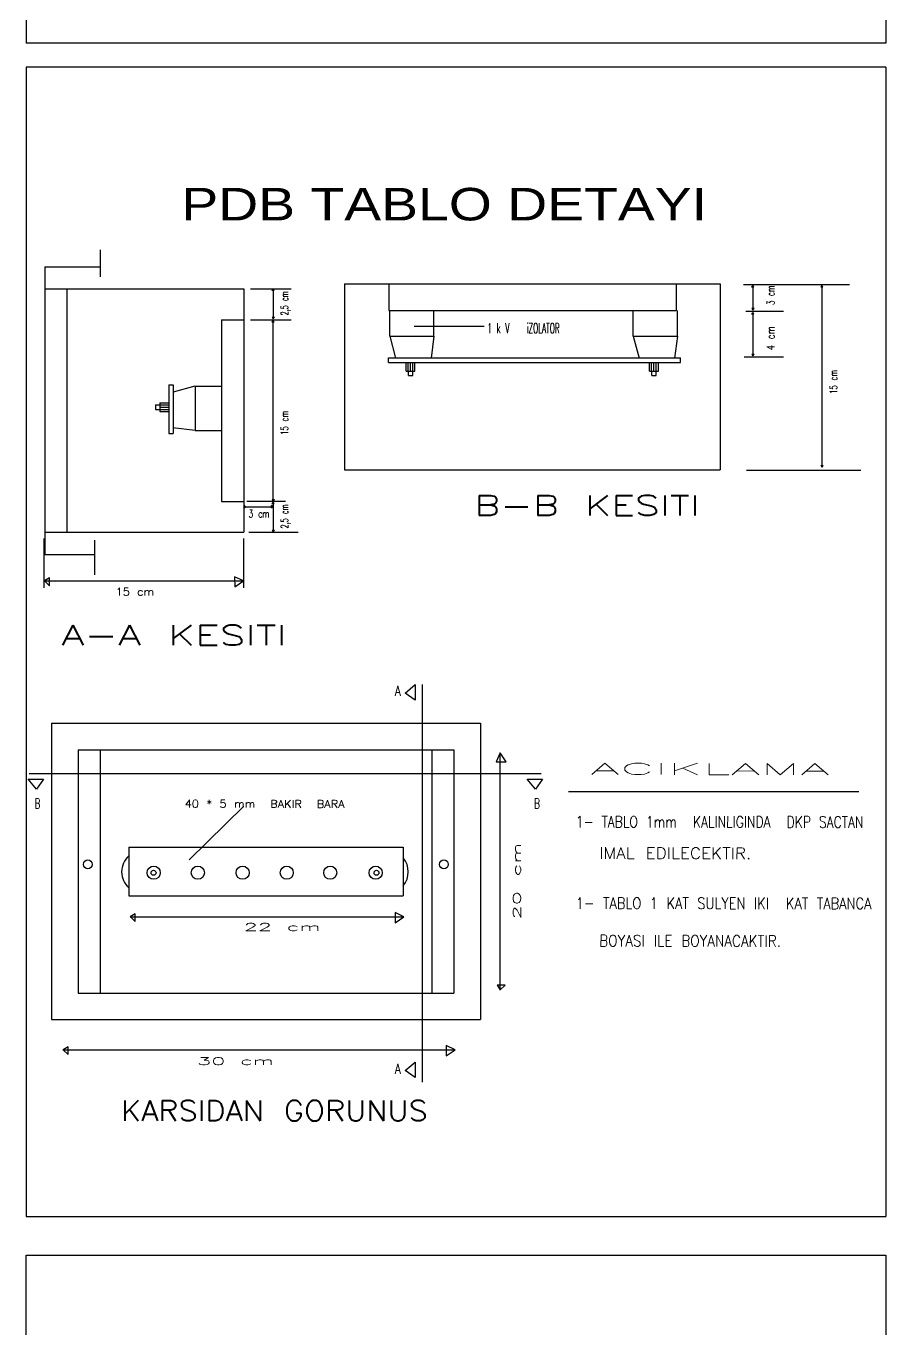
# Model space of a CAD drawing. Header units: metres. Extents: x 134072 to 172200, y 35728 to 38066.
# Drawn here: x 136966 to 137432, y 36329 to 37034 of the extents above; entities that cross this region are included whole.
import ezdxf
from ezdxf.enums import TextEntityAlignment as Align

# ---------------------------------------------------------------- set-up
doc = ezdxf.new("R2010")
doc.units = ezdxf.units.M
doc.layers.add('E-YAZI', color=7, linetype='Continuous', lineweight=30)
doc.styles.add('elektrik_02', font='arial.ttf', dxfattribs={"height": 10})
doc.styles.get("Standard").update_dxf_attribs({"font": 'txt.shx'})

msp = doc.modelspace()

# ---------------------------------------------------------------- linework, layer by layer
at = {"layer": 'E-YAZI', "color": 7}
for p, q in [((136966.44, 37650.62, 127785.85), (136966.44, 37024.47, 127785.85)), ((137431.98, 37650.62, 127785.85), (137431.98, 37024.47, 127785.85)), ((137431.98, 37024.47, 127785.85), (136966.44, 37024.47, 127785.85)), ((136966.44, 37011.35, 127785.85), (136966.44, 36389.62, 127785.85)), ((137431.98, 37011.35, 127785.85), (136966.44, 37011.35, 127785.85)), ((137431.98, 37011.35, 127785.85), (137431.98, 36389.62, 127785.85)), ((137431.98, 37011.35, 127785.85), (137431.98, 36389.62, 127785.85)), ((137006.46, 36912.57, 127785.85), (137006.46, 36898.07, 127785.85)), ((136976.5, 36903.39, 127785.85), (136976.5, 36747.78, 127785.85)), ((136976.5, 36903.39, 127785.85), (137006.46, 36903.39, 127785.85)), ((136976.5, 36891.42, 127785.85), (137084.23, 36891.42, 127785.85)), ((136988.47, 36891.42, 127785.85), (136988.47, 36759.75, 127785.85)), ((137084.23, 36891.42, 127785.85), (137084.23, 36759.75, 127785.85)), ((137087.94, 36891.41, 127785.85), (137109.88, 36891.41, 127785.85)), ((137100.11, 36891.49, 127785.85), (137099.5, 36890.55, 127785.85)), ((137100.72, 36890.55, 127785.85), (137100.11, 36891.49, 127785.85)), ((137138.79, 36894.13, 127785.85), (137138.79, 36793.59, 127785.85)), ((137138.79, 36894.13, 127785.85), (137342.28, 36894.13, 127785.85)), ((137162.73, 36894.13, 127785.85), (137162.73, 36879.77, 127785.85)), ((137318.34, 36894.13, 127785.85), (137318.34, 36879.77, 127785.85)), ((137342.28, 36894.13, 127785.85), (137342.28, 36793.59, 127785.85)), ((137354.9, 36893.85, 127785.85), (137412.32, 36893.85, 127785.85)), ((137359.82, 36893.42, 127785.85), (137359.2, 36892.47, 127785.85)), ((137360.43, 36892.47, 127785.85), (137359.2, 36892.47, 127785.85)), ((137360.43, 36892.47, 127785.85), (137359.82, 36893.42, 127785.85)), ((137359.87, 36892.47, 127785.85), (137359.87, 36880.95, 127785.85)), ((137397.27, 36893.42, 127785.85), (137396.65, 36892.47, 127785.85)), ((137397.88, 36892.47, 127785.85), (137396.65, 36892.47, 127785.85)), ((137397.88, 36892.47, 127785.85), (137397.27, 36893.42, 127785.85)), ((137397.32, 36892.47, 127785.85), (137397.32, 36795.92, 127785.85)), ((137100.72, 36890.55, 127785.85), (137099.5, 36890.55, 127785.85)), ((137100.17, 36890.55, 127785.85), (137100.17, 36876.23, 127785.85)), ((137162.73, 36879.77, 127785.85), (137318.34, 36879.77, 127785.85)), ((137163.32, 36865.91, 127785.85), (137163.32, 36879.79, 127785.85)), ((137187.26, 36865.91, 127785.85), (137187.26, 36879.79, 127785.85)), ((137295.09, 36865.91, 127785.85), (137295.09, 36879.79, 127785.85)), ((137319.03, 36865.91, 127785.85), (137319.03, 36879.79, 127785.85)), ((137356.07, 36879.45, 127785.85), (137376.53, 36879.45, 127785.85)), ((137359.82, 36878.73, 127785.85), (137359.2, 36877.78, 127785.85)), ((137360.43, 36877.78, 127785.85), (137359.2, 36877.78, 127785.85)), ((137359.32, 36880.96, 127785.85), (137360.55, 36880.96, 127785.85)), ((137359.32, 36880.96, 127785.85), (137359.93, 36880.02, 127785.85)), ((137360.43, 36877.78, 127785.85), (137359.82, 36878.73, 127785.85)), ((137359.87, 36877.78, 127785.85), (137359.87, 36856.15, 127785.85)), ((137359.93, 36880.02, 127785.85), (137360.55, 36880.96, 127785.85)), ((137072.26, 36874.67, 127785.85), (137072.26, 36776.51, 127785.85)), ((137072.26, 36874.67, 127785.85), (137084.23, 36874.67, 127785.85)), ((137087.94, 36874.63, 127785.85), (137109.88, 36874.63, 127785.85)), ((137100.07, 36874.42, 127785.85), (137099.46, 36873.47, 127785.85)), ((137100.68, 36873.47, 127785.85), (137099.46, 36873.47, 127785.85)), ((137099.62, 36876.24, 127785.85), (137100.84, 36876.24, 127785.85)), ((137099.62, 36876.24, 127785.85), (137100.23, 36875.3, 127785.85)), ((137100.68, 36873.47, 127785.85), (137100.07, 36874.42, 127785.85)), ((137100.15, 36777.5, 127785.85), (137100.15, 36873.47, 127785.85)), ((137100.23, 36875.3, 127785.85), (137100.84, 36876.24, 127785.85)), ((137214.42, 36871.15, 127785.85), (137176.49, 36871.15, 127785.85)), ((137163.32, 36865.91, 127785.85), (137187.26, 36865.91, 127785.85)), ((137163.34, 36865.89, 127785.85), (137166.5, 36854, 127785.85)), ((137187.26, 36865.92, 127785.85), (137185.81, 36853.89, 127785.85)), ((137295.09, 36865.91, 127785.85), (137319.03, 36865.91, 127785.85)), ((137295.11, 36865.89, 127785.85), (137298.27, 36854, 127785.85)), ((137319.04, 36865.92, 127785.85), (137317.58, 36853.89, 127785.85)), ((137359.32, 36856.17, 127785.85), (137360.55, 36856.17, 127785.85)), ((137359.32, 36856.17, 127785.85), (137359.93, 36855.22, 127785.85)), ((137359.93, 36855.22, 127785.85), (137360.55, 36856.17, 127785.85)), ((137162.61, 36851.67, 127785.85), (137162.61, 36854.07, 127785.85)), ((137162.61, 36854.07, 127785.85), (137320.71, 36854.07, 127785.85)), ((137162.61, 36851.67, 127785.85), (137320.71, 36851.67, 127785.85)), ((137172.18, 36846.89, 127785.85), (137172.18, 36851.74, 127785.85)), ((137173.33, 36846.89, 127785.85), (137173.33, 36851.74, 127785.85)), ((137174.58, 36846.89, 127785.85), (137174.58, 36851.74, 127785.85)), ((137175.82, 36846.89, 127785.85), (137175.82, 36851.74, 127785.85)), ((137176.97, 36846.89, 127785.85), (137176.97, 36851.74, 127785.85)), ((137303.95, 36846.89, 127785.85), (137303.95, 36851.74, 127785.85)), ((137305.11, 36846.89, 127785.85), (137305.11, 36851.74, 127785.85)), ((137306.35, 36846.89, 127785.85), (137306.35, 36851.74, 127785.85)), ((137307.59, 36846.89, 127785.85), (137307.59, 36851.74, 127785.85)), ((137308.74, 36846.89, 127785.85), (137308.74, 36851.74, 127785.85)), ((137320.71, 36851.67, 127785.85), (137320.71, 36854.07, 127785.85)), ((137355.22, 36854.63, 127785.85), (137376.53, 36854.63, 127785.85)), ((137172.18, 36846.89, 127785.85), (137176.97, 36846.89, 127785.85)), ((137173.43, 36844.57, 127785.85), (137173.43, 36846.87, 127785.85)), ((137173.43, 36844.57, 127785.85), (137175.82, 36844.57, 127785.85)), ((137175.82, 36844.57, 127785.85), (137175.82, 36846.87, 127785.85)), ((137303.95, 36846.89, 127785.85), (137308.74, 36846.89, 127785.85)), ((137305.2, 36844.57, 127785.85), (137305.2, 36846.87, 127785.85)), ((137305.2, 36844.57, 127785.85), (137307.59, 36844.57, 127785.85)), ((137307.59, 36844.57, 127785.85), (137307.59, 36846.87, 127785.85)), ((137043.65, 36839.47, 127785.85), (137043.65, 36813.14, 127785.85)), ((137043.65, 36839.47, 127785.85), (137046.05, 36839.47, 127785.85)), ((137057.87, 36838.74, 127785.85), (137045.98, 36835.58, 127785.85)), ((137046.05, 36839.47, 127785.85), (137046.05, 36813.14, 127785.85)), ((137057.89, 36838.76, 127785.85), (137057.89, 36814.82, 127785.85)), ((137057.89, 36838.76, 127785.85), (137071.77, 36838.76, 127785.85)), ((137036.55, 36828.65, 127785.85), (137036.55, 36826.26, 127785.85)), ((137036.55, 36828.65, 127785.85), (137038.85, 36828.65, 127785.85)), ((137038.86, 36829.89, 127785.85), (137043.72, 36829.89, 127785.85)), ((137038.86, 36829.89, 127785.85), (137038.86, 36825.11, 127785.85)), ((137038.86, 36828.74, 127785.85), (137043.72, 36828.74, 127785.85)), ((137038.86, 36827.5, 127785.85), (137043.72, 36827.5, 127785.85)), ((137036.55, 36826.26, 127785.85), (137038.85, 36826.26, 127785.85)), ((137038.86, 36826.26, 127785.85), (137043.72, 36826.26, 127785.85)), ((137038.86, 36825.11, 127785.85), (137043.72, 36825.11, 127785.85)), ((137057.9, 36814.81, 127785.85), (137045.87, 36816.27, 127785.85)), ((137057.89, 36814.82, 127785.85), (137071.77, 36814.82, 127785.85)), ((137043.65, 36813.14, 127785.85), (137046.05, 36813.14, 127785.85)), ((137138.79, 36793.59, 127785.85), (137342.28, 36793.59, 127785.85)), ((137356.39, 36793.3, 127785.85), (137418.41, 36793.3, 127785.85)), ((137396.77, 36795.94, 127785.85), (137397.38, 36794.99, 127785.85)), ((137396.77, 36795.94, 127785.85), (137398, 36795.94, 127785.85)), ((137397.38, 36794.99, 127785.85), (137398, 36795.94, 127785.85)), ((137072.26, 36776.51, 127785.85), (137084.23, 36776.51, 127785.85)), ((137084.91, 36774.13, 127785.85), (137084.21, 36773.63, 127785.85)), ((137084.21, 36773.6, 127785.85), (137084.91, 36772.91, 127785.85)), ((137084.91, 36774.13, 127785.85), (137084.91, 36772.91, 127785.85)), ((137084.91, 36773.58, 127785.85), (137099.23, 36773.58, 127785.85)), ((137086.02, 36776.57, 127785.85), (137106.8, 36776.57, 127785.85)), ((137100.16, 36773.64, 127785.85), (137099.22, 36774.25, 127785.85)), ((137099.22, 36773.03, 127785.85), (137099.22, 36774.25, 127785.85)), ((137099.22, 36773.03, 127785.85), (137100.16, 36773.64, 127785.85)), ((137100.11, 36776.15, 127785.85), (137099.5, 36775.21, 127785.85)), ((137100.72, 36775.21, 127785.85), (137099.5, 36775.21, 127785.85)), ((137099.62, 36777.5, 127785.85), (137100.23, 36776.56, 127785.85)), ((137099.62, 36777.5, 127785.85), (137100.84, 36777.5, 127785.85)), ((137100.72, 36775.21, 127785.85), (137100.11, 36776.15, 127785.85)), ((137100.17, 36775.21, 127785.85), (137100.17, 36760.88, 127785.85)), ((137100.23, 36776.56, 127785.85), (137100.84, 36777.5, 127785.85)), ((136976.5, 36759.75, 127785.85), (137084.23, 36759.75, 127785.85)), ((137087.09, 36759.76, 127785.85), (137113.73, 36759.76, 127785.85)), ((137099.62, 36760.9, 127785.85), (137100.23, 36759.95, 127785.85)), ((137099.62, 36760.9, 127785.85), (137100.84, 36760.9, 127785.85)), ((137100.23, 36759.95, 127785.85), (137100.84, 36760.9, 127785.85)), ((136976.27, 36729.77, 127785.85), (136976.27, 36756.42, 127785.85)), ((137003.44, 36755.5, 127785.85), (137003.44, 36736.77, 127785.85)), ((137084.29, 36729.77, 127785.85), (137084.29, 36756.42, 127785.85)), ((136976.5, 36747.78, 127785.85), (137003.44, 36747.78, 127785.85)), ((137084.16, 36733.44, 127785.85), (137079.34, 36735.68, 127785.85)), ((137079.34, 36735.68, 127785.85), (137079.39, 36730.26, 127785.85)), ((136976.26, 36733.44, 127785.85), (137084.16, 36733.44, 127785.85)), ((136979.02, 36735.08, 127785.85), (136976.37, 36733.44, 127785.85)), ((136976.37, 36733.44, 127785.85), (136979.02, 36730.86, 127785.85)), ((136979.02, 36734.8, 127785.85), (136979.02, 36735.08, 127785.85)), ((136979.02, 36734.23, 127785.85), (136979.02, 36734.8, 127785.85)), ((136979.02, 36730.86, 127785.85), (136979.02, 36734.23, 127785.85)), ((137079.39, 36730.26, 127785.85), (137084.15, 36733.43, 127785.85)), ((137171.6, 36672.78, 127785.85), (137177.04, 36677.32, 127785.85)), ((137177.04, 36668.97, 127785.85), (137171.6, 36672.78, 127785.85)), ((137177.04, 36677.32, 127785.85), (137177.04, 36668.97, 127785.85)), ((137180.93, 36677.34, 127785.85), (137180.93, 36462.15, 127785.85)), ((136980.19, 36656.46, 127785.85), (137212.41, 36656.46, 127785.85)), ((136980.19, 36656.46, 127785.85), (136980.19, 36496.06, 127785.85)), ((137212.41, 36656.46, 127785.85), (137212.41, 36496.06, 127785.85)), ((136994.55, 36642.1, 127785.85), (137198.04, 36642.1, 127785.85)), ((136994.55, 36642.1, 127785.85), (136994.55, 36510.43, 127785.85)), ((137006.52, 36642.1, 127785.85), (137006.52, 36510.43, 127785.85)), ((137186.07, 36642.1, 127785.85), (137186.07, 36510.43, 127785.85)), ((137198.04, 36642.1, 127785.85), (137198.04, 36510.43, 127785.85)), ((137223.14, 36640.4, 127785.85), (137220.9, 36635.58, 127785.85)), ((137223.14, 36512.04, 127785.85), (137223.14, 36640.4, 127785.85)), ((137226.32, 36635.63, 127785.85), (137223.14, 36640.39, 127785.85)), ((137220.9, 36635.58, 127785.85), (137226.32, 36635.63, 127785.85)), ((136967.46, 36626.2, 127785.85), (136975.8, 36626.2, 127785.85)), ((136972, 36620.76, 127785.85), (136967.46, 36626.2, 127785.85)), ((136968.14, 36629.32, 127785.85), (137245.35, 36629.32, 127785.85)), ((136975.8, 36626.2, 127785.85), (136972, 36620.76, 127785.85)), ((137237.69, 36626.2, 127785.85), (137246.03, 36626.2, 127785.85)), ((137242.22, 36620.76, 127785.85), (137237.69, 36626.2, 127785.85)), ((137246.03, 36626.2, 127785.85), (137242.22, 36620.76, 127785.85)), ((137260.15, 36619.42, 127785.85), (137417.34, 36619.42, 127785.85)), ((137084.28, 36611.56, 127785.85), (137054.74, 36582.6, 127785.85)), ((137022.08, 36589.43, 127785.85), (137022.08, 36563.1, 127785.85)), ((137022.08, 36589.43, 127785.85), (137170.51, 36589.43, 127785.85)), ((137170.51, 36589.43, 127785.85), (137170.51, 36563.1, 127785.85)), ((137022.08, 36563.1, 127785.85), (137170.51, 36563.1, 127785.85)), ((137025.5, 36553.35, 127785.85), (137022.85, 36551.71, 127785.85)), ((137025.5, 36553.07, 127785.85), (137025.5, 36553.35, 127785.85)), ((137025.5, 36552.5, 127785.85), (137025.5, 36553.07, 127785.85)), ((137025.5, 36549.13, 127785.85), (137025.5, 36552.5, 127785.85)), ((137166.19, 36553.95, 127785.85), (137166.23, 36548.53, 127785.85)), ((137171.01, 36551.71, 127785.85), (137166.19, 36553.95, 127785.85)), ((137022.75, 36551.71, 127785.85), (137171.01, 36551.71, 127785.85)), ((137022.86, 36551.71, 127785.85), (137025.5, 36549.13, 127785.85)), ((137166.23, 36548.53, 127785.85), (137170.99, 36551.7, 127785.85)), ((136994.55, 36510.43, 127785.85), (137198.04, 36510.43, 127785.85)), ((137221.78, 36514.79, 127785.85), (137221.5, 36514.79, 127785.85)), ((137221.5, 36514.79, 127785.85), (137223.14, 36512.15, 127785.85)), ((137222.35, 36514.79, 127785.85), (137221.78, 36514.79, 127785.85)), ((137225.72, 36514.79, 127785.85), (137222.35, 36514.79, 127785.85)), ((137223.14, 36512.15, 127785.85), (137225.72, 36514.79, 127785.85)), ((136980.19, 36496.06, 127785.85), (137212.41, 36496.06, 127785.85)), ((137193.85, 36481.99, 127785.85), (137193.9, 36476.57, 127785.85)), ((137198.67, 36479.74, 127785.85), (137193.85, 36481.99, 127785.85)), ((136986.37, 36479.74, 127785.85), (137198.67, 36479.74, 127785.85)), ((136989.12, 36481.38, 127785.85), (136986.48, 36479.74, 127785.85)), ((136986.48, 36479.74, 127785.85), (136989.12, 36477.17, 127785.85)), ((136989.12, 36481.1, 127785.85), (136989.12, 36481.38, 127785.85)), ((136989.12, 36480.54, 127785.85), (136989.12, 36481.1, 127785.85)), ((136989.12, 36477.17, 127785.85), (136989.12, 36480.54, 127785.85)), ((137193.9, 36476.57, 127785.85), (137198.66, 36479.74, 127785.85)), ((137171.6, 36468.49, 127785.85), (137177.04, 36473.03, 127785.85)), ((137177.04, 36464.68, 127785.85), (137171.6, 36468.49, 127785.85)), ((137177.04, 36473.03, 127785.85), (137177.04, 36464.68, 127785.85)), ((136966.44, 36389.62, 127785.85), (137431.98, 36389.62, 127785.85)), ((136966.39, 36368.62, 127785.85), (137431.98, 36368.62, 127785.85)), ((136966.39, 35816.32, 127785.85), (136966.39, 36368.62, 127785.85)), ((137431.98, 36368.62, 127785.85), (137431.98, 35816.32, 127785.85)), ((137431.98, 36368.62, 127785.85), (137431.98, 35816.32, 127785.85))]:
    msp.add_line(p, q, dxfattribs=at)
for centre, radius in [((136999.81, 36580.09, 127785.85), 2.36), ((137192.65, 36580.09, 127785.85), 2.36), ((137035.51, 36575.57, 127785.85), 3.56), ((137035.44, 36575.54, 127785.85), 1.32), ((137059.41, 36575.57, 127785.85), 3.56), ((137083.65, 36575.57, 127785.85), 3.56), ((137107.55, 36575.57, 127785.85), 3.56), ((137131.11, 36575.57, 127785.85), 3.56), ((137155.69, 36575.57, 127785.85), 3.56), ((137156.12, 36575.54, 127785.85), 1.32)]:
    msp.add_circle(centre, radius, dxfattribs=at)
for centre, start, end in [((137029.43, 36576.02, 127785.85), 130.49677, 229.50323), ((137162.06, 36576.02, 127785.85), 318.37012, 41.62988)]:
    msp.add_arc(centre, 11.31, start, end, dxfattribs=at)

# ---------------------------------------------------------------- texts
at = {"layer": 'E-YAZI', "color": 7, "style": 'elektrik_02', "width": 1.219109}
msp.add_text('  PDB TABLO DETAYI  ', height=17.5873, dxfattribs=at).set_placement((137033.83, 36928.51, 127785.85), (137351.74, 36928.51, 127785.85), align=Align.FIT)
at = {"layer": 'E-YAZI', "color": 7}
for s, height, rotation, width, p, p2 in [(' 3 cm', 4.106, 90, 0.681354, (137371.57, 36880.23, 127785.85), (137371.57, 36893.28, 127785.85)), ('2,5 cm', 4.106, 90, 0.615417, (137108.4, 36877.11, 127785.85), (137108.4, 36890.16, 127785.85)), ('1 k V   iZOLATOR', 5.4942, 359.98047, 0.47436, (137216.19, 36867.44, 127785.85), (137255.29, 36867.43, 127785.85)), ('4 cm', 4.106, 90, 0.867178, (137371.57, 36858.19, 127785.85), (137371.57, 36871.24, 127785.85)), ('15 cm', 4.106, 90, 0.733766, (137405.64, 36834.58, 127785.85), (137405.64, 36847.63, 127785.85)), ('15 cm', 4.106, 90, 0.733766, (137108.4, 36812.4, 127785.85), (137108.4, 36825.46, 127785.85)), ('2,5 cm', 4.106, 90, 0.615417, (137108.4, 36761.82, 127785.85), (137108.4, 36774.87, 127785.85)), ('ACIKLAMA', 6.159, 359.90491, 2.874863, (137271.77, 36628.69, 127785.85), (137401.6, 36628.48, 127785.85)), ('40 * 5 mm  BAKIR  BARA', 4.1057, 359.90491, 0.996016, (137052.3, 36610.85, 127785.85), (137138.86, 36610.7, 127785.85)), ('1- TABLO 1mm  KALINLIGINDA  DKP SACTAN ', 6.1586, 359.92287, 0.696223, (137264.04, 36600.09, 127785.85), (137424.12, 36599.87, 127785.85)), ('20 cm', 4.106, 90, 2.252563, (137234.2, 36550.26, 127785.85), (137234.2, 36591.88, 127785.85)), ('IMAL EDILECEKTIR.', 6.1586, 359.84995, 0.890691, (137276.76, 36583.15, 127785.85), (137359.04, 36582.93, 127785.85)), ('1- TABLO 1 KAT SULYEN IKI  KAT TABANCA', 6.1586, 359.92287, 0.715385, (137264.04, 36556.04, 127785.85), (137424.12, 36555.83, 127785.85)), ('BOYASI ILE BOYANACAKTIR.', 6.1586, 359.87452, 0.726184, (137276.76, 36535.72, 127785.85), (137375.15, 36535.5, 127785.85))]:
    msp.add_text(s, height=height, rotation=rotation, dxfattribs=dict(at, width=width)).set_placement(p, p2, align=Align.FIT)
for s, height, width, p, p2 in [('B-B KESITI', 10.934, 1.241696, (137209, 36768.82, 127785.85), (137331.18, 36768.82, 127785.85)), ('3 cm', 4.106, 0.752608, (137086.85, 36767.73, 127785.85), (137098.18, 36767.73, 127785.85)), ('15 cm', 4.106, 1.1711, (137014.91, 36725.54, 127785.85), (137035.74, 36725.54, 127785.85)), ('A-A KESITI', 10.934, 1.241696, (136985.35, 36698.6, 127785.85), (137107.53, 36698.6, 127785.85)), ('A', 5.49, 0.852995, (137166.14, 36671.27, 127785.85), (137169.27, 36671.27, 127785.85)), ('B', 5.49, 0.852995, (136971.02, 36610.29, 127785.85), (136974.15, 36610.29, 127785.85)), ('B', 5.49, 0.852995, (137241.45, 36610.29, 127785.85), (137244.58, 36610.29, 127785.85)), ('22 cm', 4.106, 2.172114, (137084.24, 36544.09, 127785.85), (137125.86, 36544.09, 127785.85)), ('30 cm', 4.106, 2.252563, (137059.03, 36471.56, 127785.85), (137100.65, 36471.56, 127785.85)), ('A', 5.49, 0.852995, (137166.14, 36466.74, 127785.85), (137169.27, 36466.74, 127785.85)), ('KARSIDAN GORUNUS', 10.9335, 0.991012, (137017.75, 36441.35, 127785.85), (137183.89, 36441.35, 127785.85))]:
    msp.add_text(s, height=height, dxfattribs=dict(at, width=width)).set_placement(p, p2, align=Align.FIT)

doc.saveas('drawing.dxf')
